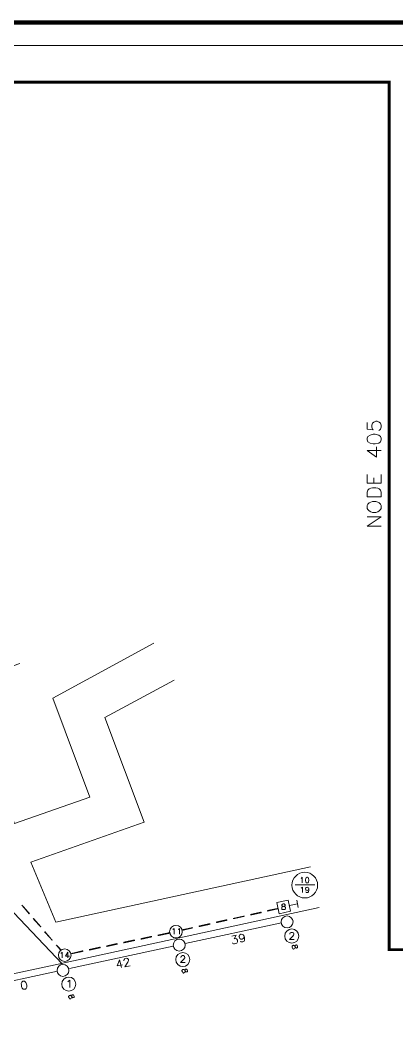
# Model space of a CAD drawing. Header units: millimetres. Extents: x -5 to 817, y 96 to 1062.
# Drawn here: x 422.7 to 508.7, y 830.2 to 1061.9 of the extents above; entities that cross this region are included whole.
import ezdxf

# ---------------------------------------------------------------- set-up
doc = ezdxf.new("R2010")
doc.units = ezdxf.units.MM
doc.layers.add('PDF_0', color=7, linetype='Continuous')
for name, color, linetype, true_color in [('PDF_AERIAL', 8, 'Continuous', 0x808080), ('PDF_FEED', 11, 'Continuous', 0xff7f7f), ('PDF_HCOUNT', 8, 'Continuous', 0x808080), ('PDF_NODEBOUNDARY', 8, 'Continuous', 0x808080), ('PDF_POLENUMBER', 8, 'Continuous', 0x808080), ('PDF_RDBKGRD', 8, 'Continuous', 0x808080), ('PDF_STRAND', 8, 'Continuous', 0x808080)]:
    doc.layers.add(name, color=color, linetype=linetype, true_color=true_color)

msp = doc.modelspace()

# ---------------------------------------------------------------- linework, layer by layer
at = {"layer": 'PDF_0', "lineweight": 0, "const_width": 0.989}
msp.add_lwpolyline([(2.7, 1061.45), (816.46, 1061.45), (816.46, 96.24), (2.7, 96.24)], close=True, dxfattribs=at)
at = {"layer": 'PDF_0', "lineweight": 0}
for points in [[(7.98, 1056.17), (807.47, 1056.17), (807.47, 143.4), (7.98, 143.4)], [(7.98, 143.4), (807.47, 143.4), (807.47, 1056.17), (7.98, 1056.17)]]:
    msp.add_lwpolyline(points, close=True, dxfattribs=at)
at = {"layer": 'PDF_AERIAL', "lineweight": 9}
for points in [[(432.25, 846.59), (415.6, 864.15)], [(460.36, 851.29), (482.38, 855.99)], [(471, 852.94), (471.99, 853.19), (471.58, 852.36), (471.83, 852.44), (472.07, 852.36), (472.15, 852.28), (472.32, 852.03), (472.32, 851.87), (472.32, 851.62), (472.15, 851.37), (471.91, 851.29), (471.66, 851.21), (471.41, 851.21), (471.25, 851.29), (471.17, 851.45)], [(473.8, 852.94), (473.8, 852.61), (473.64, 852.44), (473.39, 852.28), (473.31, 852.28), (473.06, 852.28), (472.81, 852.44), (472.73, 852.69), (472.65, 852.77), (472.73, 853.02), (472.81, 853.27), (473.06, 853.43), (473.14, 853.43), (473.47, 853.35), (473.64, 853.27), (473.8, 852.94), (473.89, 852.53), (473.89, 852.03), (473.8, 851.78), (473.56, 851.62), (473.39, 851.62), (473.06, 851.62), (472.98, 851.78)], [(433.9, 845.52), (457.64, 850.63)], [(445.77, 845.77), (445.36, 847.5), (444.78, 846.18), (446.02, 846.43)], [(446.35, 847.33), (446.35, 847.41), (446.43, 847.58), (446.51, 847.66), (446.6, 847.83), (447.01, 847.91), (447.17, 847.83), (447.26, 847.74), (447.42, 847.58), (447.42, 847.41), (447.34, 847.25), (447.26, 847), (446.6, 845.93), (447.75, 846.18)], [(413.53, 841.15), (431.18, 844.94)]]:
    msp.add_lwpolyline(points, dxfattribs=at)
msp.add_lwpolyline([(423.26, 842.63), (423.02, 842.47), (422.85, 842.14), (422.93, 841.73), (422.93, 841.48), (423.1, 841.07), (423.35, 840.82), (423.59, 840.82), (423.84, 840.82), (424.01, 840.98), (424.17, 841.31), (424.17, 841.73), (424.09, 841.97), (423.92, 842.39), (423.68, 842.63), (423.43, 842.63)], close=True, dxfattribs=at)
at = {"layer": 'PDF_FEED', "lineweight": 20}
for points in [[(485.51, 864.65), (489.96, 864.65)], [(482.54, 860.94), (482.54, 860.94)], [(484.19, 859.95), (486.01, 860.28)], [(484.19, 859.86), (484.19, 859.86)], [(486.17, 859.45), (485.84, 861.18)], [(481.55, 859.37), (481.55, 859.37)], [(483.12, 858.3), (483.12, 858.3)], [(457.97, 855.41), (457.97, 855.41)], [(456.82, 853.68), (456.82, 853.68)], [(459.71, 854.34), (459.71, 854.34)], [(458.55, 852.61), (458.55, 852.61)], [(431.51, 848.32), (431.51, 848.32)], [(432.58, 850.05), (432.58, 850.05)], [(434.31, 848.98), (434.31, 848.98)], [(433.24, 847.17), (433.24, 847.17)]]:
    msp.add_lwpolyline(points, dxfattribs=at)
at = {"layer": 'PDF_FEED', "color": 7, "lineweight": 9}
for points in [[(486.83, 866.13), (486.91, 866.21), (487.08, 866.38), (487.08, 865.14)], [(486.83, 863.9), (486.91, 863.99), (487.16, 864.15), (487.16, 862.91)], [(488.64, 863.74), (488.56, 863.49), (488.4, 863.41), (488.23, 863.33), (487.98, 863.41), (487.9, 863.49), (487.82, 863.74), (487.9, 863.99), (487.98, 864.07), (488.23, 864.15), (488.4, 864.07), (488.56, 863.99), (488.64, 863.74), (488.64, 863.41), (488.56, 863.08), (488.4, 862.91), (488.23, 862.91), (488.15, 862.91), (487.98, 862.91), (487.9, 863.08)], [(457.56, 854.42), (457.64, 854.5), (457.81, 854.67), (457.81, 853.43)], [(458.72, 854.42), (458.88, 854.5), (459.05, 854.67), (459.05, 853.43)], [(431.92, 849.06), (432.09, 849.06), (432.25, 849.31), (432.25, 847.99)], [(433.57, 847.99), (433.57, 849.31), (432.99, 848.4), (433.9, 848.4)]]:
    msp.add_lwpolyline(points, dxfattribs=at)
for points in [[(488.15, 866.38), (487.98, 866.29), (487.9, 866.13), (487.82, 865.8), (487.82, 865.64), (487.9, 865.31), (487.98, 865.14), (488.15, 865.14), (488.31, 865.14), (488.48, 865.14), (488.56, 865.31), (488.64, 865.64), (488.64, 865.8), (488.56, 866.13), (488.48, 866.29), (488.31, 866.38)], [(482.71, 860.28), (482.54, 860.19), (482.46, 860.11), (482.46, 859.95), (482.54, 859.86), (482.71, 859.78), (482.96, 859.7), (483.12, 859.7), (483.2, 859.53), (483.29, 859.45), (483.29, 859.29), (483.2, 859.12), (483.12, 859.04), (482.96, 859.04), (482.71, 859.04), (482.54, 859.04), (482.46, 859.12), (482.46, 859.29), (482.46, 859.45), (482.46, 859.53), (482.63, 859.7), (482.79, 859.7), (483.04, 859.78), (483.12, 859.86), (483.2, 859.95), (483.2, 860.11), (483.12, 860.19), (482.96, 860.28)]]:
    msp.add_lwpolyline(points, close=True, dxfattribs=at)
at = {"layer": 'PDF_FEED', "lineweight": 20}
msp.add_lwpolyline([(481.31, 860.61), (481.8, 858.05), (484.44, 858.63), (483.86, 861.18)], close=True, dxfattribs=at)
at = {"layer": 'PDF_FEED', "lineweight": 0}
for points in [[(481.55, 859.37), (481.64, 859.12)], [(456.82, 853.85), (456.9, 853.52)]]:
    msp.add_lwpolyline(points, dxfattribs=at)
at = {"layer": 'PDF_FEED', "lineweight": 20}
for centre, radius in [((487.68, 864.59), 2.93), ((458.25, 853.96), 1.44), ((432.85, 848.6), 1.44)]:
    msp.add_circle(centre, radius, dxfattribs=at)
at = {"layer": 'PDF_FEED', "transparency": 33554559}
for points in [[(424.91, 858.13), (422.93, 859.95), (423.18, 860.11)], [(424.67, 857.89), (424.91, 858.13), (422.93, 859.95)], [(471.25, 857.06), (471.33, 856.81), (473.89, 857.64)], [(471.33, 856.81), (473.89, 857.64), (473.97, 857.39)], [(475.21, 857.97), (475.21, 857.64), (477.76, 858.54)], [(475.21, 857.64), (477.76, 858.54), (477.84, 858.21)], [(479.08, 858.87), (479.16, 858.54), (481.55, 859.37)], [(479.16, 858.54), (481.55, 859.37), (481.64, 859.12)], [(427.55, 855.08), (425.49, 856.9), (425.74, 857.14)], [(427.3, 854.92), (427.55, 855.08), (425.49, 856.9)], [(463.42, 855.33), (463.5, 855), (466.05, 855.91)], [(463.5, 855), (466.05, 855.91), (466.14, 855.58)], [(467.37, 856.24), (467.46, 855.91), (469.93, 856.81)], [(467.46, 855.91), (469.93, 856.81), (470.01, 856.48)], [(430.11, 852.03), (428.13, 853.85), (428.38, 854.09)], [(429.94, 851.87), (430.11, 852.03), (428.13, 853.85)], [(450.14, 852.44), (450.22, 852.11), (452.78, 853.02)], [(450.22, 852.11), (452.78, 853.02), (452.78, 852.69)], [(454.1, 853.27), (454.1, 852.94), (456.82, 853.85)], [(454.1, 852.94), (456.82, 853.85), (456.9, 853.52)], [(459.71, 854.5), (459.79, 854.18), (462.1, 855)], [(459.79, 854.18), (462.1, 855), (462.18, 854.75)], [(432.09, 849.89), (430.77, 850.88), (431.01, 851.04)], [(431.84, 849.64), (432.09, 849.89), (430.77, 850.88)], [(438.35, 849.97), (438.43, 849.64), (440.99, 850.55)], [(438.43, 849.64), (440.99, 850.55), (441.07, 850.22)], [(442.31, 850.79), (442.39, 850.46), (444.86, 851.37)], [(442.39, 850.46), (444.86, 851.37), (444.95, 851.04)], [(446.18, 851.62), (446.27, 851.29), (448.82, 852.2)], [(446.27, 851.29), (448.82, 852.2), (448.9, 851.87)], [(434.31, 849.06), (434.39, 848.82), (437.03, 849.72)], [(434.39, 848.82), (437.03, 849.72), (437.11, 849.39)]]:
    msp.add_solid(points, dxfattribs=at)
at = {"layer": 'PDF_HCOUNT', "lineweight": 9}
for points in [[(484.27, 853.43), (484.27, 853.52), (484.36, 853.68), (484.44, 853.68), (484.6, 853.76), (484.85, 853.76), (485.02, 853.68), (485.1, 853.68), (485.18, 853.52), (485.18, 853.35), (485.1, 853.19), (484.93, 852.94), (484.19, 852.2), (485.26, 852.2)], [(459.38, 848.07), (459.38, 848.16), (459.46, 848.32), (459.54, 848.4), (459.71, 848.49), (460.04, 848.49), (460.12, 848.4), (460.2, 848.32), (460.28, 848.16), (460.28, 847.99), (460.2, 847.91), (460.04, 847.66), (459.29, 846.92), (460.36, 846.92)], [(433.57, 842.55), (433.73, 842.63), (433.98, 842.88), (433.98, 841.23)]]:
    msp.add_lwpolyline(points, dxfattribs=at)
for centre in [(484.71, 852.97), (459.81, 847.61), (433.76, 842)]:
    msp.add_circle(centre, 1.61, dxfattribs=at)
at = {"layer": 'PDF_NODEBOUNDARY', "lineweight": 0}
msp.add_lwpolyline([(140.76, 867.78, 0.6, 0.6, 0), (186.85, 877.18, 0.577, 0.577, 0), (186.85, 903.81, 0.66, 0.66, 0), (265.21, 903.81, 0.66, 0.66, 0), (265.21, 1047.84, 0.66, 0.66, 0), (311.79, 1047.84, 0.66, 0.66, 0), (506.95, 1047.84, 0.66, 0.66, 0), (506.95, 849.85, 0.66, 0.66, 0), (712.9, 849.89, 0, 0, 0)], format="xyseb", dxfattribs=at)
at = {"layer": 'PDF_NODEBOUNDARY', "lineweight": 9}
for points in [[(501.92, 970.18), (501.92, 968.61), (503.32, 968.45), (503.16, 968.61), (502.99, 969.11), (502.99, 969.52), (503.16, 970.01), (503.48, 970.26), (503.9, 970.43), (504.23, 970.43), (504.64, 970.26), (504.97, 970.01), (505.13, 969.52), (505.13, 969.11), (504.97, 968.61), (504.8, 968.45), (504.56, 968.36)], [(505.13, 963.75), (501.92, 963.75), (504.06, 962.26), (504.06, 964.57)], [(505.13, 958.31), (505.13, 956.33), (501.92, 956.33), (501.92, 958.31)], [(503.48, 956.33), (503.48, 957.56)], [(505.13, 946.52), (501.92, 946.52), (505.13, 948.66), (501.92, 948.66)]]:
    msp.add_lwpolyline(points, dxfattribs=at)
for points in [[(501.92, 966.22), (502.08, 965.73), (502.58, 965.48), (503.32, 965.31), (503.73, 965.31), (504.56, 965.48), (504.97, 965.73), (505.13, 966.22), (505.13, 966.55), (504.97, 966.96), (504.56, 967.29), (503.73, 967.46), (503.32, 967.46), (502.58, 967.29), (502.08, 966.96), (501.92, 966.55)], [(505.13, 953.19), (501.92, 953.19), (501.92, 954.27), (502.08, 954.68), (502.41, 955.01), (502.74, 955.17), (503.16, 955.26), (503.9, 955.26), (504.39, 955.17), (504.64, 955.01), (504.97, 954.68), (505.13, 954.27)], [(501.92, 950.56), (502.08, 950.31), (502.41, 949.98), (502.74, 949.81), (503.16, 949.65), (503.9, 949.65), (504.39, 949.81), (504.64, 949.98), (504.97, 950.31), (505.13, 950.56), (505.13, 951.22), (504.97, 951.55), (504.64, 951.79), (504.39, 951.96), (503.9, 952.12), (503.16, 952.12), (502.74, 951.96), (502.41, 951.79), (502.08, 951.55), (501.92, 951.22)]]:
    msp.add_lwpolyline(points, close=True, dxfattribs=at)
at = {"layer": 'PDF_POLENUMBER', "lineweight": 9}
for points in [[(485.92, 850.79), (485.84, 850.88), (485.76, 850.96), (485.59, 850.88), (485.51, 850.79), (485.51, 850.71), (485.51, 850.46), (485.51, 850.3), (485.43, 850.14), (485.26, 850.05), (485.1, 849.97), (485.02, 850.05), (484.93, 850.05), (484.85, 850.22), (484.77, 850.46), (484.77, 850.63), (484.85, 850.71), (484.93, 850.79), (485.1, 850.88), (485.18, 850.79), (485.35, 850.71), (485.43, 850.55), (485.59, 850.38), (485.68, 850.3), (485.76, 850.22), (485.92, 850.3), (486.01, 850.38), (486.01, 850.55)], [(460.78, 845.27), (460.69, 845.44), (460.61, 845.44), (460.45, 845.44), (460.36, 845.35), (460.36, 845.27), (460.36, 845.02), (460.36, 844.78), (460.28, 844.69), (460.12, 844.61), (459.95, 844.53), (459.87, 844.53), (459.79, 844.61), (459.71, 844.78), (459.62, 845.02), (459.62, 845.19), (459.71, 845.27), (459.79, 845.35), (459.95, 845.35), (460.04, 845.35), (460.2, 845.27), (460.28, 845.11), (460.45, 844.86), (460.53, 844.78), (460.61, 844.78), (460.78, 844.78), (460.86, 844.86), (460.86, 845.11)], [(434.89, 839.42), (434.81, 839.58), (434.72, 839.58), (434.56, 839.58), (434.48, 839.5), (434.48, 839.33), (434.48, 839.09), (434.39, 838.92), (434.31, 838.76), (434.23, 838.67), (434.06, 838.67), (433.98, 838.67), (433.9, 838.67), (433.82, 838.84), (433.73, 839.09), (433.73, 839.25), (433.82, 839.33), (433.9, 839.42), (434.06, 839.5), (434.15, 839.42), (434.31, 839.33), (434.39, 839.25), (434.56, 839), (434.64, 838.92), (434.72, 838.84), (434.89, 838.92), (434.97, 839), (434.97, 839.17)]]:
    msp.add_lwpolyline(points, close=True, dxfattribs=at)
at = {"layer": 'PDF_RDBKGRD', "lineweight": 0}
for points in [[(453.19, 919.8), (430.11, 907.27), (438.6, 884.68), (421.37, 878.66), (408.18, 910.16), (422.6, 915.19)], [(457.81, 911.39), (441.98, 902.82), (450.97, 878.99), (425.08, 869.84), (430.77, 856.15), (488.97, 868.77)], [(331.09, 797.62), (207.42, 763.48), (202.06, 778.08), (352.44, 821.44), (375.61, 831.25), (403.48, 840.65), (429.61, 846.18), (490.95, 859.45)]]:
    msp.add_lwpolyline(points, dxfattribs=at)
at = {"layer": 'PDF_STRAND', "lineweight": 9}
for points in [[(483.45, 857.56), (483.45, 857.56)], [(483.45, 857.56), (483.45, 857.56)], [(482.38, 855.99), (482.38, 855.99)], [(482.38, 855.99), (482.38, 855.99)], [(482.38, 855.99), (482.38, 855.99)], [(485.1, 856.57), (485.1, 856.57)], [(485.1, 856.57), (485.1, 856.57)], [(484.03, 854.92), (484.03, 854.92)], [(484.03, 854.92), (484.03, 854.92)], [(484.03, 854.92), (484.03, 854.92)], [(457.64, 850.63), (457.64, 850.63)], [(457.64, 850.63), (457.64, 850.63)], [(457.64, 850.63), (457.64, 850.63)], [(458.72, 852.28), (458.72, 852.28)], [(458.72, 852.28), (458.72, 852.28)], [(460.36, 851.29), (460.36, 851.29)], [(460.36, 851.29), (460.36, 851.29)], [(459.29, 849.64), (459.29, 849.64)], [(459.29, 849.64), (459.29, 849.64)], [(459.29, 849.64), (459.29, 849.64)], [(432.25, 846.59), (432.25, 846.59)], [(432.25, 846.59), (432.25, 846.59)], [(431.18, 844.94), (431.18, 844.94)], [(431.18, 844.94), (431.18, 844.94)], [(431.18, 844.94), (431.18, 844.94)], [(432.83, 843.87), (432.83, 843.87)], [(432.83, 843.87), (432.83, 843.87)], [(432.83, 843.87), (432.83, 843.87)], [(433.9, 845.52), (433.9, 845.52)], [(433.9, 845.52), (433.9, 845.52)]]:
    msp.add_lwpolyline(points, dxfattribs=at)
for centre in [(483.64, 856.18), (458.99, 850.91), (432.44, 845.13)]:
    msp.add_circle(centre, 1.36, dxfattribs=at)

doc.saveas('drawing.dxf')
